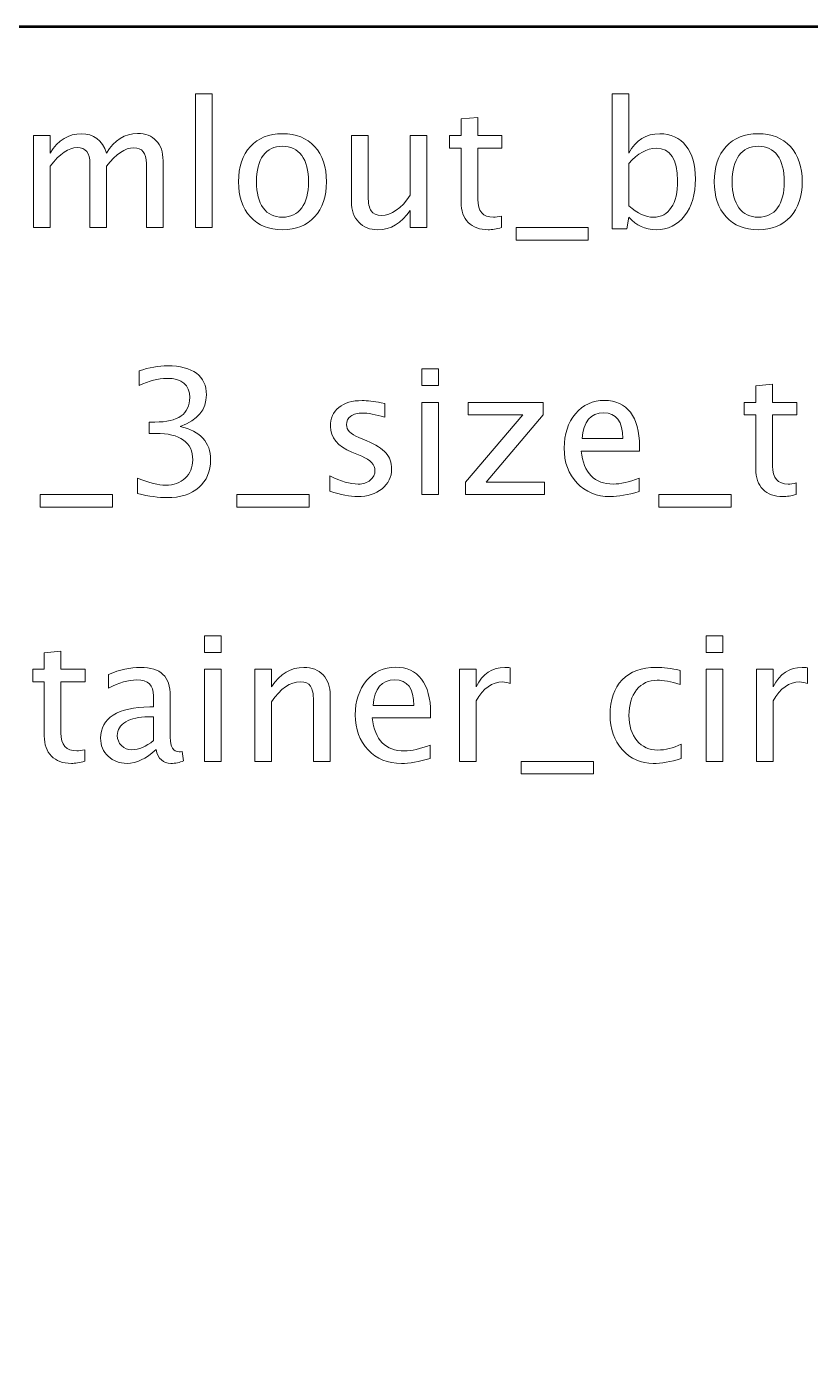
# Model space of a CAD drawing. Header units: centimetres. Extents: x -10.4 to 10.4, y -14.9 to 14.9.
# Drawn here: x -3.8 to -1.255, y 10.584 to 14.95 of the extents above; entities that cross this region are included whole.
import ezdxf

# ---------------------------------------------------------------- set-up
doc = ezdxf.new("R2010")
doc.units = ezdxf.units.CM
doc.header["$MEASUREMENT"] = 0
doc.layers.add('Layer 1', color=7, linetype='Continuous')

msp = doc.modelspace()

# ---------------------------------------------------------------- linework, layer by layer
at = {"layer": 'Layer 1', "lineweight": 53}
msp.add_open_spline([(-10.45, -14.45), (-10.45, -14.45), (-10.45, 14.45), (-10.45, 14.45), (-10.45, 14.45), (-10.45, 14.72614), (-10.22614, 14.95), (-9.95, 14.95), (-9.95, 14.95), (-9.95, 14.95), (9.95, 14.95), (9.95, 14.95), (9.95, 14.95), (10.22614, 14.95), (10.45, 14.72614), (10.45, 14.45), (10.45, 14.45), (10.45, 14.45), (10.45, -14.45), (10.45, -14.45), (10.45, -14.45), (10.45, -14.72614), (10.22614, -14.95), (9.95, -14.95), (9.95, -14.95), (9.95, -14.95), (-9.95, -14.95), (-9.95, -14.95), (-9.95, -14.95), (-10.22614, -14.95), (-10.45, -14.72614), (-10.45, -14.45)], degree=3, knots=[0, 0, 0, 0, 0.1111111, 0.1111111, 0.1111111, 0.1111111, 0.2222222, 0.2222222, 0.2222222, 0.2222222, 0.3333333, 0.3333333, 0.3333333, 0.3333333, 0.4444444, 0.4444444, 0.4444444, 0.4444444, 0.5555556, 0.5555556, 0.5555556, 0.5555556, 0.6666667, 0.6666667, 0.6666667, 0.6666667, 0.7777778, 0.7777778, 0.7777778, 0.7777778, 1, 1, 1, 1], dxfattribs=at)
at = {"layer": 'Layer 1', "color": 5, "lineweight": 9}
for points, knots in [([(-3.25131, 14.29732), (-3.25131, 14.29732), (-3.25131, 14.7325), (-3.25131, 14.7325), (-3.25131, 14.7325), (-3.25131, 14.7325), (-3.19713, 14.7325), (-3.19713, 14.7325), (-3.19713, 14.7325), (-3.19713, 14.7325), (-3.19713, 14.29732), (-3.19713, 14.29732), (-3.19713, 14.29732), (-3.19713, 14.29732), (-3.25131, 14.29732), (-3.25131, 14.29732)], [0, 0, 0, 0, 0.2, 0.2, 0.2, 0.2, 0.4, 0.4, 0.4, 0.4, 0.6, 0.6, 0.6, 0.6, 1, 1, 1, 1]), ([(-1.89779, 14.29393), (-1.89779, 14.29393), (-1.89779, 14.7325), (-1.89779, 14.7325), (-1.89779, 14.7325), (-1.89779, 14.7325), (-1.84361, 14.7325), (-1.84361, 14.7325), (-1.84361, 14.7325), (-1.84361, 14.7325), (-1.84361, 14.53994), (-1.84361, 14.53994), (-1.84361, 14.53994), (-1.82141, 14.5818), (-1.78801, 14.60268), (-1.74351, 14.60268), (-1.74351, 14.60268), (-1.70748, 14.60268), (-1.67917, 14.58961), (-1.65847, 14.56336), (-1.65847, 14.56336), (-1.63778, 14.53711), (-1.62743, 14.50127), (-1.62743, 14.45583), (-1.62743, 14.45583), (-1.62743, 14.40635), (-1.63919, 14.36637), (-1.66261, 14.33608), (-1.66261, 14.33608), (-1.68603, 14.30569), (-1.71689, 14.29055), (-1.75508, 14.29055), (-1.75508, 14.29055), (-1.79055, 14.29055), (-1.82009, 14.30409), (-1.84361, 14.33128), (-1.84361, 14.33128), (-1.84361, 14.33128), (-1.85019, 14.29393), (-1.85019, 14.29393), (-1.85019, 14.29393), (-1.85019, 14.29393), (-1.89779, 14.29393), (-1.89779, 14.29393)], [0, 0, 0, 0, 0.0833333, 0.0833333, 0.0833333, 0.0833333, 0.1666667, 0.1666667, 0.1666667, 0.1666667, 0.25, 0.25, 0.25, 0.25, 0.3333333, 0.3333333, 0.3333333, 0.3333333, 0.4166667, 0.4166667, 0.4166667, 0.4166667, 0.5, 0.5, 0.5, 0.5, 0.5833333, 0.5833333, 0.5833333, 0.5833333, 0.6666667, 0.6666667, 0.6666667, 0.6666667, 0.75, 0.75, 0.75, 0.75, 0.8333333, 0.8333333, 0.8333333, 0.8333333, 1, 1, 1, 1]), ([(-2.25734, 14.29741), (-2.27409, 14.2928), (-2.28867, 14.29055), (-2.30099, 14.29055), (-2.30099, 14.29055), (-2.32865, 14.29055), (-2.35019, 14.29845), (-2.36562, 14.31425), (-2.36562, 14.31425), (-2.38114, 14.33006), (-2.38886, 14.35198), (-2.38886, 14.3801), (-2.38886, 14.3801), (-2.38886, 14.3801), (-2.38886, 14.55583), (-2.38886, 14.55583), (-2.38886, 14.55583), (-2.38886, 14.55583), (-2.4263, 14.55583), (-2.4263, 14.55583), (-2.4263, 14.55583), (-2.4263, 14.55583), (-2.4263, 14.59647), (-2.4263, 14.59647), (-2.4263, 14.59647), (-2.4263, 14.59647), (-2.38886, 14.59647), (-2.38886, 14.59647), (-2.38886, 14.59647), (-2.38886, 14.59647), (-2.38886, 14.65057), (-2.38886, 14.65057), (-2.38886, 14.65057), (-2.38886, 14.65057), (-2.33467, 14.65574), (-2.33467, 14.65574), (-2.33467, 14.65574), (-2.33467, 14.65574), (-2.33467, 14.59647), (-2.33467, 14.59647), (-2.33467, 14.59647), (-2.33467, 14.59647), (-2.25621, 14.59647), (-2.25621, 14.59647), (-2.25621, 14.59647), (-2.25621, 14.59647), (-2.25621, 14.55583), (-2.25621, 14.55583), (-2.25621, 14.55583), (-2.25621, 14.55583), (-2.33467, 14.55583), (-2.33467, 14.55583), (-2.33467, 14.55583), (-2.33467, 14.55583), (-2.33467, 14.38989), (-2.33467, 14.38989), (-2.33467, 14.38989), (-2.33467, 14.35075), (-2.31764, 14.33119), (-2.28368, 14.33119), (-2.28368, 14.33119), (-2.27644, 14.33119), (-2.26769, 14.33241), (-2.25734, 14.33476), (-2.25734, 14.33476), (-2.25734, 14.33476), (-2.25734, 14.29741), (-2.25734, 14.29741)], [0, 0, 0, 0, 0.0555556, 0.0555556, 0.0555556, 0.0555556, 0.1111111, 0.1111111, 0.1111111, 0.1111111, 0.1666667, 0.1666667, 0.1666667, 0.1666667, 0.2222222, 0.2222222, 0.2222222, 0.2222222, 0.2777778, 0.2777778, 0.2777778, 0.2777778, 0.3333333, 0.3333333, 0.3333333, 0.3333333, 0.3888889, 0.3888889, 0.3888889, 0.3888889, 0.4444444, 0.4444444, 0.4444444, 0.4444444, 0.5, 0.5, 0.5, 0.5, 0.5555556, 0.5555556, 0.5555556, 0.5555556, 0.6111111, 0.6111111, 0.6111111, 0.6111111, 0.6666667, 0.6666667, 0.6666667, 0.6666667, 0.7222222, 0.7222222, 0.7222222, 0.7222222, 0.7777778, 0.7777778, 0.7777778, 0.7777778, 0.8333333, 0.8333333, 0.8333333, 0.8333333, 0.8888889, 0.8888889, 0.8888889, 0.8888889, 1, 1, 1, 1]), ([(-3.77831, 14.29732), (-3.77831, 14.29732), (-3.77831, 14.59647), (-3.77831, 14.59647), (-3.77831, 14.59647), (-3.77831, 14.59647), (-3.72413, 14.59647), (-3.72413, 14.59647), (-3.72413, 14.59647), (-3.72413, 14.59647), (-3.72413, 14.53994), (-3.72413, 14.53994), (-3.72413, 14.53994), (-3.69769, 14.5818), (-3.66383, 14.60268), (-3.62234, 14.60268), (-3.62234, 14.60268), (-3.58236, 14.60268), (-3.55517, 14.5818), (-3.54068, 14.53994), (-3.54068, 14.53994), (-3.515, 14.58217), (-3.48151, 14.60325), (-3.4404, 14.60325), (-3.4404, 14.60325), (-3.41416, 14.60325), (-3.39374, 14.59553), (-3.37916, 14.58001), (-3.37916, 14.58001), (-3.36458, 14.56449), (-3.35724, 14.54276), (-3.35724, 14.51482), (-3.35724, 14.51482), (-3.35724, 14.51482), (-3.35724, 14.29732), (-3.35724, 14.29732), (-3.35724, 14.29732), (-3.35724, 14.29732), (-3.41143, 14.29732), (-3.41143, 14.29732), (-3.41143, 14.29732), (-3.41143, 14.29732), (-3.41143, 14.50588), (-3.41143, 14.50588), (-3.41143, 14.50588), (-3.41143, 14.53994), (-3.42497, 14.55696), (-3.45207, 14.55696), (-3.45207, 14.55696), (-3.4802, 14.55696), (-3.50973, 14.53711), (-3.54068, 14.49732), (-3.54068, 14.49732), (-3.54068, 14.49732), (-3.54068, 14.29732), (-3.54068, 14.29732), (-3.54068, 14.29732), (-3.54068, 14.29732), (-3.59487, 14.29732), (-3.59487, 14.29732), (-3.59487, 14.29732), (-3.59487, 14.29732), (-3.59487, 14.50607), (-3.59487, 14.50607), (-3.59487, 14.50607), (-3.59487, 14.54041), (-3.60861, 14.55753), (-3.63617, 14.55753), (-3.63617, 14.55753), (-3.66354, 14.55753), (-3.6929, 14.53758), (-3.72413, 14.4976), (-3.72413, 14.4976), (-3.72413, 14.4976), (-3.72413, 14.29732), (-3.72413, 14.29732), (-3.72413, 14.29732), (-3.72413, 14.29732), (-3.77831, 14.29732), (-3.77831, 14.29732)], [0, 0, 0, 0, 0.047619, 0.047619, 0.047619, 0.047619, 0.0952381, 0.0952381, 0.0952381, 0.0952381, 0.1428571, 0.1428571, 0.1428571, 0.1428571, 0.1904762, 0.1904762, 0.1904762, 0.1904762, 0.2380952, 0.2380952, 0.2380952, 0.2380952, 0.2857143, 0.2857143, 0.2857143, 0.2857143, 0.3333333, 0.3333333, 0.3333333, 0.3333333, 0.3809524, 0.3809524, 0.3809524, 0.3809524, 0.4285714, 0.4285714, 0.4285714, 0.4285714, 0.4761905, 0.4761905, 0.4761905, 0.4761905, 0.5238095, 0.5238095, 0.5238095, 0.5238095, 0.5714286, 0.5714286, 0.5714286, 0.5714286, 0.6190476, 0.6190476, 0.6190476, 0.6190476, 0.6666667, 0.6666667, 0.6666667, 0.6666667, 0.7142857, 0.7142857, 0.7142857, 0.7142857, 0.7619048, 0.7619048, 0.7619048, 0.7619048, 0.8095238, 0.8095238, 0.8095238, 0.8095238, 0.8571429, 0.8571429, 0.8571429, 0.8571429, 0.9047619, 0.9047619, 0.9047619, 0.9047619, 1, 1, 1, 1]), ([(-2.9691, 14.29055), (-3.01303, 14.29055), (-3.04784, 14.30456), (-3.07342, 14.3326), (-3.07342, 14.3326), (-3.09911, 14.36063), (-3.1119, 14.39873), (-3.1119, 14.4468), (-3.1119, 14.4468), (-3.1119, 14.49478), (-3.09911, 14.53279), (-3.07342, 14.56073), (-3.07342, 14.56073), (-3.04784, 14.58867), (-3.01303, 14.60268), (-2.9691, 14.60268), (-2.9691, 14.60268), (-2.92516, 14.60268), (-2.89036, 14.58867), (-2.86477, 14.56073), (-2.86477, 14.56073), (-2.83909, 14.53279), (-2.82629, 14.49478), (-2.82629, 14.4468), (-2.82629, 14.4468), (-2.82629, 14.39873), (-2.83909, 14.36063), (-2.86477, 14.3326), (-2.86477, 14.3326), (-2.89036, 14.30456), (-2.92516, 14.29055), (-2.9691, 14.29055)], [0, 0, 0, 0, 0.1111111, 0.1111111, 0.1111111, 0.1111111, 0.2222222, 0.2222222, 0.2222222, 0.2222222, 0.3333333, 0.3333333, 0.3333333, 0.3333333, 0.4444444, 0.4444444, 0.4444444, 0.4444444, 0.5555556, 0.5555556, 0.5555556, 0.5555556, 0.6666667, 0.6666667, 0.6666667, 0.6666667, 0.7777778, 0.7777778, 0.7777778, 0.7777778, 1, 1, 1, 1]), ([(-2.55405, 14.29732), (-2.55405, 14.29732), (-2.55405, 14.35358), (-2.55405, 14.35358), (-2.55405, 14.35358), (-2.58293, 14.31153), (-2.61802, 14.29055), (-2.65922, 14.29055), (-2.65922, 14.29055), (-2.68538, 14.29055), (-2.70617, 14.29873), (-2.72159, 14.31519), (-2.72159, 14.31519), (-2.73712, 14.33166), (-2.74483, 14.35376), (-2.74483, 14.3817), (-2.74483, 14.3817), (-2.74483, 14.3817), (-2.74483, 14.59647), (-2.74483, 14.59647), (-2.74483, 14.59647), (-2.74483, 14.59647), (-2.69064, 14.59647), (-2.69064, 14.59647), (-2.69064, 14.59647), (-2.69064, 14.59647), (-2.69064, 14.39939), (-2.69064, 14.39939), (-2.69064, 14.39939), (-2.69064, 14.37691), (-2.68735, 14.36101), (-2.68086, 14.3516), (-2.68086, 14.3516), (-2.67428, 14.3421), (-2.66336, 14.3374), (-2.64803, 14.3374), (-2.64803, 14.3374), (-2.61492, 14.3374), (-2.58349, 14.35913), (-2.55405, 14.40268), (-2.55405, 14.40268), (-2.55405, 14.40268), (-2.55405, 14.59647), (-2.55405, 14.59647), (-2.55405, 14.59647), (-2.55405, 14.59647), (-2.49986, 14.59647), (-2.49986, 14.59647), (-2.49986, 14.59647), (-2.49986, 14.59647), (-2.49986, 14.29732), (-2.49986, 14.29732), (-2.49986, 14.29732), (-2.49986, 14.29732), (-2.55405, 14.29732), (-2.55405, 14.29732)], [0, 0, 0, 0, 0.0666667, 0.0666667, 0.0666667, 0.0666667, 0.1333333, 0.1333333, 0.1333333, 0.1333333, 0.2, 0.2, 0.2, 0.2, 0.2666667, 0.2666667, 0.2666667, 0.2666667, 0.3333333, 0.3333333, 0.3333333, 0.3333333, 0.4, 0.4, 0.4, 0.4, 0.4666667, 0.4666667, 0.4666667, 0.4666667, 0.5333333, 0.5333333, 0.5333333, 0.5333333, 0.6, 0.6, 0.6, 0.6, 0.6666667, 0.6666667, 0.6666667, 0.6666667, 0.7333333, 0.7333333, 0.7333333, 0.7333333, 0.8, 0.8, 0.8, 0.8, 0.8666667, 0.8666667, 0.8666667, 0.8666667, 1, 1, 1, 1]), ([(-1.42348, 14.29055), (-1.46741, 14.29055), (-1.50222, 14.30456), (-1.5278, 14.3326), (-1.5278, 14.3326), (-1.55349, 14.36063), (-1.56628, 14.39873), (-1.56628, 14.4468), (-1.56628, 14.4468), (-1.56628, 14.49478), (-1.55349, 14.53279), (-1.5278, 14.56073), (-1.5278, 14.56073), (-1.50222, 14.58867), (-1.46741, 14.60268), (-1.42348, 14.60268), (-1.42348, 14.60268), (-1.37954, 14.60268), (-1.34474, 14.58867), (-1.31915, 14.56073), (-1.31915, 14.56073), (-1.29347, 14.53279), (-1.28067, 14.49478), (-1.28067, 14.4468), (-1.28067, 14.4468), (-1.28067, 14.39873), (-1.29347, 14.36063), (-1.31915, 14.3326), (-1.31915, 14.3326), (-1.34474, 14.30456), (-1.37954, 14.29055), (-1.42348, 14.29055)], [0, 0, 0, 0, 0.1111111, 0.1111111, 0.1111111, 0.1111111, 0.2222222, 0.2222222, 0.2222222, 0.2222222, 0.3333333, 0.3333333, 0.3333333, 0.3333333, 0.4444444, 0.4444444, 0.4444444, 0.4444444, 0.5555556, 0.5555556, 0.5555556, 0.5555556, 0.6666667, 0.6666667, 0.6666667, 0.6666667, 0.7777778, 0.7777778, 0.7777778, 0.7777778, 1, 1, 1, 1]), ([(-2.96919, 14.33119), (-2.94238, 14.33119), (-2.9215, 14.34125), (-2.90663, 14.36148), (-2.90663, 14.36148), (-2.89186, 14.38161), (-2.88443, 14.41011), (-2.88443, 14.4468), (-2.88443, 14.4468), (-2.88443, 14.4834), (-2.89186, 14.51181), (-2.90663, 14.53194), (-2.90663, 14.53194), (-2.9215, 14.55198), (-2.94238, 14.56204), (-2.96919, 14.56204), (-2.96919, 14.56204), (-2.9961, 14.56204), (-3.01698, 14.55198), (-3.03166, 14.53194), (-3.03166, 14.53194), (-3.04643, 14.51181), (-3.05376, 14.4834), (-3.05376, 14.4468), (-3.05376, 14.4468), (-3.05376, 14.41011), (-3.04643, 14.38161), (-3.03166, 14.36148), (-3.03166, 14.36148), (-3.01698, 14.34125), (-2.9961, 14.33119), (-2.96919, 14.33119)], [0, 0, 0, 0, 0.1111111, 0.1111111, 0.1111111, 0.1111111, 0.2222222, 0.2222222, 0.2222222, 0.2222222, 0.3333333, 0.3333333, 0.3333333, 0.3333333, 0.4444444, 0.4444444, 0.4444444, 0.4444444, 0.5555556, 0.5555556, 0.5555556, 0.5555556, 0.6666667, 0.6666667, 0.6666667, 0.6666667, 0.7777778, 0.7777778, 0.7777778, 0.7777778, 1, 1, 1, 1]), ([(-1.84361, 14.36863), (-1.81567, 14.3437), (-1.78904, 14.33119), (-1.76374, 14.33119), (-1.76374, 14.33119), (-1.73881, 14.33119), (-1.71952, 14.34163), (-1.70598, 14.36242), (-1.70598, 14.36242), (-1.69234, 14.38321), (-1.68556, 14.41247), (-1.68556, 14.45028), (-1.68556, 14.45028), (-1.68556, 14.52027), (-1.70871, 14.55527), (-1.75499, 14.55527), (-1.75499, 14.55527), (-1.78528, 14.55527), (-1.81482, 14.5389), (-1.84361, 14.50607), (-1.84361, 14.50607), (-1.84361, 14.50607), (-1.84361, 14.36863), (-1.84361, 14.36863)], [0, 0, 0, 0, 0.1428571, 0.1428571, 0.1428571, 0.1428571, 0.2857143, 0.2857143, 0.2857143, 0.2857143, 0.4285714, 0.4285714, 0.4285714, 0.4285714, 0.5714286, 0.5714286, 0.5714286, 0.5714286, 0.7142857, 0.7142857, 0.7142857, 0.7142857, 1, 1, 1, 1]), ([(-1.42357, 14.33119), (-1.39676, 14.33119), (-1.37588, 14.34125), (-1.36101, 14.36148), (-1.36101, 14.36148), (-1.34624, 14.38161), (-1.33881, 14.41011), (-1.33881, 14.4468), (-1.33881, 14.4468), (-1.33881, 14.4834), (-1.34624, 14.51181), (-1.36101, 14.53194), (-1.36101, 14.53194), (-1.37588, 14.55198), (-1.39676, 14.56204), (-1.42357, 14.56204), (-1.42357, 14.56204), (-1.45048, 14.56204), (-1.47136, 14.55198), (-1.48604, 14.53194), (-1.48604, 14.53194), (-1.50081, 14.51181), (-1.50814, 14.4834), (-1.50814, 14.4468), (-1.50814, 14.4468), (-1.50814, 14.41011), (-1.50081, 14.38161), (-1.48604, 14.36148), (-1.48604, 14.36148), (-1.47136, 14.34125), (-1.45048, 14.33119), (-1.42357, 14.33119)], [0, 0, 0, 0, 0.1111111, 0.1111111, 0.1111111, 0.1111111, 0.2222222, 0.2222222, 0.2222222, 0.2222222, 0.3333333, 0.3333333, 0.3333333, 0.3333333, 0.4444444, 0.4444444, 0.4444444, 0.4444444, 0.5555556, 0.5555556, 0.5555556, 0.5555556, 0.6666667, 0.6666667, 0.6666667, 0.6666667, 0.7777778, 0.7777778, 0.7777778, 0.7777778, 1, 1, 1, 1]), ([(-2.21049, 14.25668), (-2.21049, 14.25668), (-2.21049, 14.29732), (-2.21049, 14.29732), (-2.21049, 14.29732), (-2.21049, 14.29732), (-1.97569, 14.29732), (-1.97569, 14.29732), (-1.97569, 14.29732), (-1.97569, 14.29732), (-1.97569, 14.25668), (-1.97569, 14.25668), (-1.97569, 14.25668), (-1.97569, 14.25668), (-2.21049, 14.25668), (-2.21049, 14.25668)], [0, 0, 0, 0, 0.2, 0.2, 0.2, 0.2, 0.4, 0.4, 0.4, 0.4, 0.6, 0.6, 0.6, 0.6, 1, 1, 1, 1]), ([(-3.4404, 13.43279), (-3.4404, 13.43279), (-3.4404, 13.48359), (-3.4404, 13.48359), (-3.4404, 13.48359), (-3.40164, 13.46816), (-3.37125, 13.46045), (-3.34896, 13.46045), (-3.34896, 13.46045), (-3.32271, 13.46045), (-3.30154, 13.46798), (-3.28527, 13.48312), (-3.28527, 13.48312), (-3.269, 13.49827), (-3.26091, 13.51802), (-3.26091, 13.54229), (-3.26091, 13.54229), (-3.26091, 13.59987), (-3.30098, 13.62865), (-3.38113, 13.62865), (-3.38113, 13.62865), (-3.38113, 13.62865), (-3.40258, 13.62865), (-3.40258, 13.62865), (-3.40258, 13.62865), (-3.40258, 13.62865), (-3.40258, 13.66506), (-3.40258, 13.66506), (-3.40258, 13.66506), (-3.40258, 13.66506), (-3.38358, 13.66534), (-3.38358, 13.66534), (-3.38358, 13.66534), (-3.30822, 13.66534), (-3.2705, 13.69187), (-3.2705, 13.74502), (-3.2705, 13.74502), (-3.2705, 13.7867), (-3.29552, 13.80758), (-3.34548, 13.80758), (-3.34548, 13.80758), (-3.37229, 13.80758), (-3.40202, 13.79987), (-3.43475, 13.78444), (-3.43475, 13.78444), (-3.43475, 13.78444), (-3.43475, 13.83185), (-3.43475, 13.83185), (-3.43475, 13.83185), (-3.40267, 13.84276), (-3.37172, 13.84822), (-3.342, 13.84822), (-3.342, 13.84822), (-3.30154, 13.84822), (-3.27041, 13.84013), (-3.24877, 13.82395), (-3.24877, 13.82395), (-3.22713, 13.80786), (-3.21631, 13.78444), (-3.21631, 13.75377), (-3.21631, 13.75377), (-3.21631, 13.70589), (-3.24463, 13.67174), (-3.30136, 13.65142), (-3.30136, 13.65142), (-3.2356, 13.63608), (-3.20277, 13.60005), (-3.20277, 13.54314), (-3.20277, 13.54314), (-3.20277, 13.50476), (-3.21547, 13.47456), (-3.24077, 13.45264), (-3.24077, 13.45264), (-3.26608, 13.43072), (-3.30089, 13.41981), (-3.3451, 13.41981), (-3.3451, 13.41981), (-3.37031, 13.41981), (-3.40202, 13.42414), (-3.4404, 13.43279)], [0, 0, 0, 0, 0.047619, 0.047619, 0.047619, 0.047619, 0.0952381, 0.0952381, 0.0952381, 0.0952381, 0.1428571, 0.1428571, 0.1428571, 0.1428571, 0.1904762, 0.1904762, 0.1904762, 0.1904762, 0.2380952, 0.2380952, 0.2380952, 0.2380952, 0.2857143, 0.2857143, 0.2857143, 0.2857143, 0.3333333, 0.3333333, 0.3333333, 0.3333333, 0.3809524, 0.3809524, 0.3809524, 0.3809524, 0.4285714, 0.4285714, 0.4285714, 0.4285714, 0.4761905, 0.4761905, 0.4761905, 0.4761905, 0.5238095, 0.5238095, 0.5238095, 0.5238095, 0.5714286, 0.5714286, 0.5714286, 0.5714286, 0.6190476, 0.6190476, 0.6190476, 0.6190476, 0.6666667, 0.6666667, 0.6666667, 0.6666667, 0.7142857, 0.7142857, 0.7142857, 0.7142857, 0.7619048, 0.7619048, 0.7619048, 0.7619048, 0.8095238, 0.8095238, 0.8095238, 0.8095238, 0.8571429, 0.8571429, 0.8571429, 0.8571429, 0.9047619, 0.9047619, 0.9047619, 0.9047619, 1, 1, 1, 1]), ([(-2.51688, 13.78387), (-2.51688, 13.78387), (-2.51688, 13.83806), (-2.51688, 13.83806), (-2.51688, 13.83806), (-2.51688, 13.83806), (-2.4627, 13.83806), (-2.4627, 13.83806), (-2.4627, 13.83806), (-2.4627, 13.83806), (-2.4627, 13.78387), (-2.4627, 13.78387), (-2.4627, 13.78387), (-2.4627, 13.78387), (-2.51688, 13.78387), (-2.51688, 13.78387)], [0, 0, 0, 0, 0.2, 0.2, 0.2, 0.2, 0.4, 0.4, 0.4, 0.4, 0.6, 0.6, 0.6, 0.6, 1, 1, 1, 1]), ([(-1.29976, 13.43006), (-1.31651, 13.42545), (-1.33109, 13.4232), (-1.34341, 13.4232), (-1.34341, 13.4232), (-1.37107, 13.4232), (-1.39261, 13.4311), (-1.40804, 13.4469), (-1.40804, 13.4469), (-1.42356, 13.46271), (-1.43128, 13.48463), (-1.43128, 13.51275), (-1.43128, 13.51275), (-1.43128, 13.51275), (-1.43128, 13.68848), (-1.43128, 13.68848), (-1.43128, 13.68848), (-1.43128, 13.68848), (-1.46872, 13.68848), (-1.46872, 13.68848), (-1.46872, 13.68848), (-1.46872, 13.68848), (-1.46872, 13.72912), (-1.46872, 13.72912), (-1.46872, 13.72912), (-1.46872, 13.72912), (-1.43128, 13.72912), (-1.43128, 13.72912), (-1.43128, 13.72912), (-1.43128, 13.72912), (-1.43128, 13.78322), (-1.43128, 13.78322), (-1.43128, 13.78322), (-1.43128, 13.78322), (-1.37709, 13.78839), (-1.37709, 13.78839), (-1.37709, 13.78839), (-1.37709, 13.78839), (-1.37709, 13.72912), (-1.37709, 13.72912), (-1.37709, 13.72912), (-1.37709, 13.72912), (-1.29863, 13.72912), (-1.29863, 13.72912), (-1.29863, 13.72912), (-1.29863, 13.72912), (-1.29863, 13.68848), (-1.29863, 13.68848), (-1.29863, 13.68848), (-1.29863, 13.68848), (-1.37709, 13.68848), (-1.37709, 13.68848), (-1.37709, 13.68848), (-1.37709, 13.68848), (-1.37709, 13.52254), (-1.37709, 13.52254), (-1.37709, 13.52254), (-1.37709, 13.4834), (-1.36006, 13.46384), (-1.3261, 13.46384), (-1.3261, 13.46384), (-1.31886, 13.46384), (-1.31011, 13.46506), (-1.29976, 13.46741), (-1.29976, 13.46741), (-1.29976, 13.46741), (-1.29976, 13.43006), (-1.29976, 13.43006)], [0, 0, 0, 0, 0.0555556, 0.0555556, 0.0555556, 0.0555556, 0.1111111, 0.1111111, 0.1111111, 0.1111111, 0.1666667, 0.1666667, 0.1666667, 0.1666667, 0.2222222, 0.2222222, 0.2222222, 0.2222222, 0.2777778, 0.2777778, 0.2777778, 0.2777778, 0.3333333, 0.3333333, 0.3333333, 0.3333333, 0.3888889, 0.3888889, 0.3888889, 0.3888889, 0.4444444, 0.4444444, 0.4444444, 0.4444444, 0.5, 0.5, 0.5, 0.5, 0.5555556, 0.5555556, 0.5555556, 0.5555556, 0.6111111, 0.6111111, 0.6111111, 0.6111111, 0.6666667, 0.6666667, 0.6666667, 0.6666667, 0.7222222, 0.7222222, 0.7222222, 0.7222222, 0.7777778, 0.7777778, 0.7777778, 0.7777778, 0.8333333, 0.8333333, 0.8333333, 0.8333333, 0.8888889, 0.8888889, 0.8888889, 0.8888889, 1, 1, 1, 1]), ([(-2.81538, 13.44069), (-2.81538, 13.44069), (-2.81538, 13.49037), (-2.81538, 13.49037), (-2.81538, 13.49037), (-2.77991, 13.47268), (-2.74915, 13.46384), (-2.7229, 13.46384), (-2.7229, 13.46384), (-2.70729, 13.46384), (-2.69431, 13.46807), (-2.68405, 13.47654), (-2.68405, 13.47654), (-2.6738, 13.48491), (-2.66862, 13.49545), (-2.66862, 13.50814), (-2.66862, 13.50814), (-2.66862, 13.52668), (-2.68302, 13.54201), (-2.7118, 13.55415), (-2.7118, 13.55415), (-2.7118, 13.55415), (-2.74351, 13.5676), (-2.74351, 13.5676), (-2.74351, 13.5676), (-2.79026, 13.58698), (-2.81368, 13.61501), (-2.81368, 13.65142), (-2.81368, 13.65142), (-2.81368, 13.67748), (-2.80447, 13.69798), (-2.78603, 13.71294), (-2.78603, 13.71294), (-2.76759, 13.7279), (-2.74228, 13.73533), (-2.7102, 13.73533), (-2.7102, 13.73533), (-2.69355, 13.73533), (-2.67286, 13.73307), (-2.6483, 13.72846), (-2.6483, 13.72846), (-2.6483, 13.72846), (-2.63702, 13.7263), (-2.63702, 13.7263), (-2.63702, 13.7263), (-2.63702, 13.7263), (-2.63702, 13.68115), (-2.63702, 13.68115), (-2.63702, 13.68115), (-2.66721, 13.69018), (-2.6913, 13.69469), (-2.70926, 13.69469), (-2.70926, 13.69469), (-2.72507, 13.69469), (-2.73758, 13.69121), (-2.74708, 13.68434), (-2.74708, 13.68434), (-2.75649, 13.67748), (-2.76119, 13.66826), (-2.76119, 13.65669), (-2.76119, 13.65669), (-2.76119, 13.64041), (-2.74802, 13.62658), (-2.72159, 13.61539), (-2.72159, 13.61539), (-2.72159, 13.61539), (-2.69553, 13.60438), (-2.69553, 13.60438), (-2.69553, 13.60438), (-2.66599, 13.59196), (-2.64511, 13.57879), (-2.63288, 13.56497), (-2.63288, 13.56497), (-2.62055, 13.55114), (-2.61444, 13.53383), (-2.61444, 13.51313), (-2.61444, 13.51313), (-2.61444, 13.48688), (-2.62479, 13.46534), (-2.64558, 13.4485), (-2.64558, 13.4485), (-2.66627, 13.43166), (-2.6928, 13.4232), (-2.72507, 13.4232), (-2.72507, 13.4232), (-2.7499, 13.4232), (-2.77991, 13.42903), (-2.81538, 13.44069)], [0, 0, 0, 0, 0.0434783, 0.0434783, 0.0434783, 0.0434783, 0.0869565, 0.0869565, 0.0869565, 0.0869565, 0.1304348, 0.1304348, 0.1304348, 0.1304348, 0.173913, 0.173913, 0.173913, 0.173913, 0.2173913, 0.2173913, 0.2173913, 0.2173913, 0.2608696, 0.2608696, 0.2608696, 0.2608696, 0.3043478, 0.3043478, 0.3043478, 0.3043478, 0.3478261, 0.3478261, 0.3478261, 0.3478261, 0.3913043, 0.3913043, 0.3913043, 0.3913043, 0.4347826, 0.4347826, 0.4347826, 0.4347826, 0.4782609, 0.4782609, 0.4782609, 0.4782609, 0.5217391, 0.5217391, 0.5217391, 0.5217391, 0.5652174, 0.5652174, 0.5652174, 0.5652174, 0.6086957, 0.6086957, 0.6086957, 0.6086957, 0.6521739, 0.6521739, 0.6521739, 0.6521739, 0.6956522, 0.6956522, 0.6956522, 0.6956522, 0.7391304, 0.7391304, 0.7391304, 0.7391304, 0.7826087, 0.7826087, 0.7826087, 0.7826087, 0.826087, 0.826087, 0.826087, 0.826087, 0.8695652, 0.8695652, 0.8695652, 0.8695652, 0.9130435, 0.9130435, 0.9130435, 0.9130435, 1, 1, 1, 1]), ([(-2.51688, 13.42997), (-2.51688, 13.42997), (-2.51688, 13.72912), (-2.51688, 13.72912), (-2.51688, 13.72912), (-2.51688, 13.72912), (-2.4627, 13.72912), (-2.4627, 13.72912), (-2.4627, 13.72912), (-2.4627, 13.72912), (-2.4627, 13.42997), (-2.4627, 13.42997), (-2.4627, 13.42997), (-2.4627, 13.42997), (-2.51688, 13.42997), (-2.51688, 13.42997)], [0, 0, 0, 0, 0.2, 0.2, 0.2, 0.2, 0.4, 0.4, 0.4, 0.4, 0.6, 0.6, 0.6, 0.6, 1, 1, 1, 1]), ([(-2.37408, 13.42997), (-2.37408, 13.42997), (-2.37408, 13.47061), (-2.37408, 13.47061), (-2.37408, 13.47061), (-2.37408, 13.47061), (-2.18848, 13.68848), (-2.18848, 13.68848), (-2.18848, 13.68848), (-2.18848, 13.68848), (-2.36552, 13.68848), (-2.36552, 13.68848), (-2.36552, 13.68848), (-2.36552, 13.68848), (-2.36552, 13.72912), (-2.36552, 13.72912), (-2.36552, 13.72912), (-2.36552, 13.72912), (-2.12178, 13.72912), (-2.12178, 13.72912), (-2.12178, 13.72912), (-2.12178, 13.72912), (-2.12178, 13.68848), (-2.12178, 13.68848), (-2.12178, 13.68848), (-2.12178, 13.68848), (-2.30739, 13.47061), (-2.30739, 13.47061), (-2.30739, 13.47061), (-2.30739, 13.47061), (-2.11839, 13.47061), (-2.11839, 13.47061), (-2.11839, 13.47061), (-2.11839, 13.47061), (-2.11839, 13.42997), (-2.11839, 13.42997), (-2.11839, 13.42997), (-2.11839, 13.42997), (-2.37408, 13.42997), (-2.37408, 13.42997)], [0, 0, 0, 0, 0.0909091, 0.0909091, 0.0909091, 0.0909091, 0.1818182, 0.1818182, 0.1818182, 0.1818182, 0.2727273, 0.2727273, 0.2727273, 0.2727273, 0.3636364, 0.3636364, 0.3636364, 0.3636364, 0.4545455, 0.4545455, 0.4545455, 0.4545455, 0.5454545, 0.5454545, 0.5454545, 0.5454545, 0.6363636, 0.6363636, 0.6363636, 0.6363636, 0.7272727, 0.7272727, 0.7272727, 0.7272727, 0.8181818, 0.8181818, 0.8181818, 0.8181818, 1, 1, 1, 1]), ([(-1.81068, 13.43957), (-1.84708, 13.42865), (-1.87822, 13.4232), (-1.90419, 13.4232), (-1.90419, 13.4232), (-1.94849, 13.4232), (-1.98452, 13.43787), (-2.01228, 13.46713), (-2.01228, 13.46713), (-2.04003, 13.49639), (-2.05395, 13.5343), (-2.05395, 13.58096), (-2.05395, 13.58096), (-2.05395, 13.62621), (-2.04172, 13.66337), (-2.01717, 13.69243), (-2.01717, 13.69243), (-1.99261, 13.72141), (-1.96119, 13.7359), (-1.92291, 13.7359), (-1.92291, 13.7359), (-1.88669, 13.7359), (-1.85865, 13.72301), (-1.8389, 13.69723), (-1.8389, 13.69723), (-1.81914, 13.67146), (-1.80927, 13.63496), (-1.80927, 13.58764), (-1.80927, 13.58764), (-1.80927, 13.58764), (-1.80955, 13.57108), (-1.80955, 13.57108), (-1.80955, 13.57108), (-1.80955, 13.57108), (-1.99864, 13.57108), (-1.99864, 13.57108), (-1.99864, 13.57108), (-1.99073, 13.49958), (-1.95583, 13.46384), (-1.89403, 13.46384), (-1.89403, 13.46384), (-1.87135, 13.46384), (-1.8436, 13.47023), (-1.81068, 13.48303), (-1.81068, 13.48303), (-1.81068, 13.48303), (-1.81068, 13.43957), (-1.81068, 13.43957)], [0, 0, 0, 0, 0.0769231, 0.0769231, 0.0769231, 0.0769231, 0.1538462, 0.1538462, 0.1538462, 0.1538462, 0.2307692, 0.2307692, 0.2307692, 0.2307692, 0.3076923, 0.3076923, 0.3076923, 0.3076923, 0.3846154, 0.3846154, 0.3846154, 0.3846154, 0.4615385, 0.4615385, 0.4615385, 0.4615385, 0.5384615, 0.5384615, 0.5384615, 0.5384615, 0.6153846, 0.6153846, 0.6153846, 0.6153846, 0.6923077, 0.6923077, 0.6923077, 0.6923077, 0.7692308, 0.7692308, 0.7692308, 0.7692308, 0.8461538, 0.8461538, 0.8461538, 0.8461538, 1, 1, 1, 1]), ([(-1.99581, 13.61172), (-1.99581, 13.61172), (-1.86373, 13.61172), (-1.86373, 13.61172), (-1.86373, 13.61172), (-1.86373, 13.66741), (-1.88452, 13.69526), (-1.92601, 13.69526), (-1.92601, 13.69526), (-1.96778, 13.69526), (-1.99102, 13.66741), (-1.99581, 13.61172)], [0, 0, 0, 0, 0.25, 0.25, 0.25, 0.25, 0.5, 0.5, 0.5, 0.5, 1, 1, 1, 1]), ([(-3.75648, 13.38933), (-3.75648, 13.38933), (-3.75648, 13.42997), (-3.75648, 13.42997), (-3.75648, 13.42997), (-3.75648, 13.42997), (-3.52168, 13.42997), (-3.52168, 13.42997), (-3.52168, 13.42997), (-3.52168, 13.42997), (-3.52168, 13.38933), (-3.52168, 13.38933), (-3.52168, 13.38933), (-3.52168, 13.38933), (-3.75648, 13.38933), (-3.75648, 13.38933)], [0, 0, 0, 0, 0.2, 0.2, 0.2, 0.2, 0.4, 0.4, 0.4, 0.4, 0.6, 0.6, 0.6, 0.6, 1, 1, 1, 1]), ([(-3.11735, 13.38933), (-3.11735, 13.38933), (-3.11735, 13.42997), (-3.11735, 13.42997), (-3.11735, 13.42997), (-3.11735, 13.42997), (-2.88255, 13.42997), (-2.88255, 13.42997), (-2.88255, 13.42997), (-2.88255, 13.42997), (-2.88255, 13.38933), (-2.88255, 13.38933), (-2.88255, 13.38933), (-2.88255, 13.38933), (-3.11735, 13.38933), (-3.11735, 13.38933)], [0, 0, 0, 0, 0.2, 0.2, 0.2, 0.2, 0.4, 0.4, 0.4, 0.4, 0.6, 0.6, 0.6, 0.6, 1, 1, 1, 1]), ([(-1.74623, 13.38933), (-1.74623, 13.38933), (-1.74623, 13.42997), (-1.74623, 13.42997), (-1.74623, 13.42997), (-1.74623, 13.42997), (-1.51143, 13.42997), (-1.51143, 13.42997), (-1.51143, 13.42997), (-1.51143, 13.42997), (-1.51143, 13.38933), (-1.51143, 13.38933), (-1.51143, 13.38933), (-1.51143, 13.38933), (-1.74623, 13.38933), (-1.74623, 13.38933)], [0, 0, 0, 0, 0.2, 0.2, 0.2, 0.2, 0.4, 0.4, 0.4, 0.4, 0.6, 0.6, 0.6, 0.6, 1, 1, 1, 1]), ([(-3.22243, 12.91652), (-3.22243, 12.91652), (-3.22243, 12.97071), (-3.22243, 12.97071), (-3.22243, 12.97071), (-3.22243, 12.97071), (-3.16825, 12.97071), (-3.16825, 12.97071), (-3.16825, 12.97071), (-3.16825, 12.97071), (-3.16825, 12.91652), (-3.16825, 12.91652), (-3.16825, 12.91652), (-3.16825, 12.91652), (-3.22243, 12.91652), (-3.22243, 12.91652)], [0, 0, 0, 0, 0.2, 0.2, 0.2, 0.2, 0.4, 0.4, 0.4, 0.4, 0.6, 0.6, 0.6, 0.6, 1, 1, 1, 1]), ([(-1.59223, 12.91652), (-1.59223, 12.91652), (-1.59223, 12.97071), (-1.59223, 12.97071), (-1.59223, 12.97071), (-1.59223, 12.97071), (-1.53805, 12.97071), (-1.53805, 12.97071), (-1.53805, 12.97071), (-1.53805, 12.97071), (-1.53805, 12.91652), (-1.53805, 12.91652), (-1.53805, 12.91652), (-1.53805, 12.91652), (-1.59223, 12.91652), (-1.59223, 12.91652)], [0, 0, 0, 0, 0.2, 0.2, 0.2, 0.2, 0.4, 0.4, 0.4, 0.4, 0.6, 0.6, 0.6, 0.6, 1, 1, 1, 1]), ([(-3.61142, 12.56271), (-3.62817, 12.5581), (-3.64275, 12.55585), (-3.65507, 12.55585), (-3.65507, 12.55585), (-3.68273, 12.55585), (-3.70427, 12.56375), (-3.7197, 12.57955), (-3.7197, 12.57955), (-3.73522, 12.59536), (-3.74294, 12.61728), (-3.74294, 12.6454), (-3.74294, 12.6454), (-3.74294, 12.6454), (-3.74294, 12.82113), (-3.74294, 12.82113), (-3.74294, 12.82113), (-3.74294, 12.82113), (-3.78038, 12.82113), (-3.78038, 12.82113), (-3.78038, 12.82113), (-3.78038, 12.82113), (-3.78038, 12.86177), (-3.78038, 12.86177), (-3.78038, 12.86177), (-3.78038, 12.86177), (-3.74294, 12.86177), (-3.74294, 12.86177), (-3.74294, 12.86177), (-3.74294, 12.86177), (-3.74294, 12.91587), (-3.74294, 12.91587), (-3.74294, 12.91587), (-3.74294, 12.91587), (-3.68875, 12.92104), (-3.68875, 12.92104), (-3.68875, 12.92104), (-3.68875, 12.92104), (-3.68875, 12.86177), (-3.68875, 12.86177), (-3.68875, 12.86177), (-3.68875, 12.86177), (-3.61029, 12.86177), (-3.61029, 12.86177), (-3.61029, 12.86177), (-3.61029, 12.86177), (-3.61029, 12.82113), (-3.61029, 12.82113), (-3.61029, 12.82113), (-3.61029, 12.82113), (-3.68875, 12.82113), (-3.68875, 12.82113), (-3.68875, 12.82113), (-3.68875, 12.82113), (-3.68875, 12.65519), (-3.68875, 12.65519), (-3.68875, 12.65519), (-3.68875, 12.61605), (-3.67172, 12.59649), (-3.63776, 12.59649), (-3.63776, 12.59649), (-3.63052, 12.59649), (-3.62177, 12.59771), (-3.61142, 12.60006), (-3.61142, 12.60006), (-3.61142, 12.60006), (-3.61142, 12.56271), (-3.61142, 12.56271)], [0, 0, 0, 0, 0.0555556, 0.0555556, 0.0555556, 0.0555556, 0.1111111, 0.1111111, 0.1111111, 0.1111111, 0.1666667, 0.1666667, 0.1666667, 0.1666667, 0.2222222, 0.2222222, 0.2222222, 0.2222222, 0.2777778, 0.2777778, 0.2777778, 0.2777778, 0.3333333, 0.3333333, 0.3333333, 0.3333333, 0.3888889, 0.3888889, 0.3888889, 0.3888889, 0.4444444, 0.4444444, 0.4444444, 0.4444444, 0.5, 0.5, 0.5, 0.5, 0.5555556, 0.5555556, 0.5555556, 0.5555556, 0.6111111, 0.6111111, 0.6111111, 0.6111111, 0.6666667, 0.6666667, 0.6666667, 0.6666667, 0.7222222, 0.7222222, 0.7222222, 0.7222222, 0.7777778, 0.7777778, 0.7777778, 0.7777778, 0.8333333, 0.8333333, 0.8333333, 0.8333333, 0.8888889, 0.8888889, 0.8888889, 0.8888889, 1, 1, 1, 1]), ([(-3.37991, 12.60072), (-3.41246, 12.5708), (-3.44378, 12.55585), (-3.47389, 12.55585), (-3.47389, 12.55585), (-3.49863, 12.55585), (-3.51923, 12.56356), (-3.5355, 12.57908), (-3.5355, 12.57908), (-3.55187, 12.5946), (-3.56006, 12.61417), (-3.56006, 12.63778), (-3.56006, 12.63778), (-3.56006, 12.67043), (-3.54632, 12.69555), (-3.51885, 12.71304), (-3.51885, 12.71304), (-3.49138, 12.73054), (-3.45197, 12.73929), (-3.4006, 12.73929), (-3.4006, 12.73929), (-3.4006, 12.73929), (-3.3879, 12.73929), (-3.3879, 12.73929), (-3.3879, 12.73929), (-3.3879, 12.73929), (-3.3879, 12.77532), (-3.3879, 12.77532), (-3.3879, 12.77532), (-3.3879, 12.81003), (-3.40597, 12.82734), (-3.44218, 12.82734), (-3.44218, 12.82734), (-3.47022, 12.82734), (-3.50089, 12.8185), (-3.53409, 12.80081), (-3.53409, 12.80081), (-3.53409, 12.80081), (-3.53409, 12.8454), (-3.53409, 12.8454), (-3.53409, 12.8454), (-3.49759, 12.86046), (-3.46316, 12.86798), (-3.4309, 12.86798), (-3.4309, 12.86798), (-3.39769, 12.86798), (-3.37313, 12.86046), (-3.35742, 12.84531), (-3.35742, 12.84531), (-3.34162, 12.83016), (-3.33372, 12.80683), (-3.33372, 12.77532), (-3.33372, 12.77532), (-3.33372, 12.77532), (-3.33372, 12.64014), (-3.33372, 12.64014), (-3.33372, 12.64014), (-3.33372, 12.60919), (-3.32422, 12.59366), (-3.30512, 12.59366), (-3.30512, 12.59366), (-3.30277, 12.59366), (-3.29929, 12.59404), (-3.29468, 12.59479), (-3.29468, 12.59479), (-3.29468, 12.59479), (-3.29082, 12.56469), (-3.29082, 12.56469), (-3.29082, 12.56469), (-3.30314, 12.55876), (-3.31669, 12.55585), (-3.33155, 12.55585), (-3.33155, 12.55585), (-3.35686, 12.55585), (-3.37295, 12.5708), (-3.37991, 12.60072)], [0, 0, 0, 0, 0.05, 0.05, 0.05, 0.05, 0.1, 0.1, 0.1, 0.1, 0.15, 0.15, 0.15, 0.15, 0.2, 0.2, 0.2, 0.2, 0.25, 0.25, 0.25, 0.25, 0.3, 0.3, 0.3, 0.3, 0.35, 0.35, 0.35, 0.35, 0.4, 0.4, 0.4, 0.4, 0.45, 0.45, 0.45, 0.45, 0.5, 0.5, 0.5, 0.5, 0.55, 0.55, 0.55, 0.55, 0.6, 0.6, 0.6, 0.6, 0.65, 0.65, 0.65, 0.65, 0.7, 0.7, 0.7, 0.7, 0.75, 0.75, 0.75, 0.75, 0.8, 0.8, 0.8, 0.8, 0.85, 0.85, 0.85, 0.85, 0.9, 0.9, 0.9, 0.9, 1, 1, 1, 1]), ([(-3.22243, 12.56262), (-3.22243, 12.56262), (-3.22243, 12.86177), (-3.22243, 12.86177), (-3.22243, 12.86177), (-3.22243, 12.86177), (-3.16825, 12.86177), (-3.16825, 12.86177), (-3.16825, 12.86177), (-3.16825, 12.86177), (-3.16825, 12.56262), (-3.16825, 12.56262), (-3.16825, 12.56262), (-3.16825, 12.56262), (-3.22243, 12.56262), (-3.22243, 12.56262)], [0, 0, 0, 0, 0.2, 0.2, 0.2, 0.2, 0.4, 0.4, 0.4, 0.4, 0.6, 0.6, 0.6, 0.6, 1, 1, 1, 1]), ([(-3.05931, 12.56262), (-3.05931, 12.56262), (-3.05931, 12.86177), (-3.05931, 12.86177), (-3.05931, 12.86177), (-3.05931, 12.86177), (-3.00513, 12.86177), (-3.00513, 12.86177), (-3.00513, 12.86177), (-3.00513, 12.86177), (-3.00513, 12.80524), (-3.00513, 12.80524), (-3.00513, 12.80524), (-2.97644, 12.8471), (-2.94125, 12.86798), (-2.89967, 12.86798), (-2.89967, 12.86798), (-2.87352, 12.86798), (-2.85273, 12.8598), (-2.83739, 12.84333), (-2.83739, 12.84333), (-2.82206, 12.82697), (-2.81435, 12.80486), (-2.81435, 12.7772), (-2.81435, 12.7772), (-2.81435, 12.7772), (-2.81435, 12.56262), (-2.81435, 12.56262), (-2.81435, 12.56262), (-2.81435, 12.56262), (-2.86853, 12.56262), (-2.86853, 12.56262), (-2.86853, 12.56262), (-2.86853, 12.56262), (-2.86853, 12.75952), (-2.86853, 12.75952), (-2.86853, 12.75952), (-2.86853, 12.78172), (-2.87183, 12.79752), (-2.87832, 12.80693), (-2.87832, 12.80693), (-2.8849, 12.81643), (-2.89572, 12.82113), (-2.91087, 12.82113), (-2.91087, 12.82113), (-2.94417, 12.82113), (-2.97559, 12.7994), (-3.00513, 12.75594), (-3.00513, 12.75594), (-3.00513, 12.75594), (-3.00513, 12.56262), (-3.00513, 12.56262), (-3.00513, 12.56262), (-3.00513, 12.56262), (-3.05931, 12.56262), (-3.05931, 12.56262)], [0, 0, 0, 0, 0.0666667, 0.0666667, 0.0666667, 0.0666667, 0.1333333, 0.1333333, 0.1333333, 0.1333333, 0.2, 0.2, 0.2, 0.2, 0.2666667, 0.2666667, 0.2666667, 0.2666667, 0.3333333, 0.3333333, 0.3333333, 0.3333333, 0.4, 0.4, 0.4, 0.4, 0.4666667, 0.4666667, 0.4666667, 0.4666667, 0.5333333, 0.5333333, 0.5333333, 0.5333333, 0.6, 0.6, 0.6, 0.6, 0.6666667, 0.6666667, 0.6666667, 0.6666667, 0.7333333, 0.7333333, 0.7333333, 0.7333333, 0.8, 0.8, 0.8, 0.8, 0.8666667, 0.8666667, 0.8666667, 0.8666667, 1, 1, 1, 1]), ([(-2.48942, 12.57222), (-2.52582, 12.5613), (-2.55696, 12.55585), (-2.58293, 12.55585), (-2.58293, 12.55585), (-2.62723, 12.55585), (-2.66326, 12.57052), (-2.69102, 12.59978), (-2.69102, 12.59978), (-2.71877, 12.62904), (-2.73269, 12.66695), (-2.73269, 12.71361), (-2.73269, 12.71361), (-2.73269, 12.75886), (-2.72046, 12.79602), (-2.69591, 12.82508), (-2.69591, 12.82508), (-2.67135, 12.85406), (-2.63993, 12.86855), (-2.60165, 12.86855), (-2.60165, 12.86855), (-2.56543, 12.86855), (-2.53739, 12.85566), (-2.51764, 12.82988), (-2.51764, 12.82988), (-2.49788, 12.80411), (-2.48801, 12.76761), (-2.48801, 12.72029), (-2.48801, 12.72029), (-2.48801, 12.72029), (-2.48829, 12.70373), (-2.48829, 12.70373), (-2.48829, 12.70373), (-2.48829, 12.70373), (-2.67738, 12.70373), (-2.67738, 12.70373), (-2.67738, 12.70373), (-2.66947, 12.63223), (-2.63457, 12.59649), (-2.57277, 12.59649), (-2.57277, 12.59649), (-2.55009, 12.59649), (-2.52234, 12.60288), (-2.48942, 12.61568), (-2.48942, 12.61568), (-2.48942, 12.61568), (-2.48942, 12.57222), (-2.48942, 12.57222)], [0, 0, 0, 0, 0.0769231, 0.0769231, 0.0769231, 0.0769231, 0.1538462, 0.1538462, 0.1538462, 0.1538462, 0.2307692, 0.2307692, 0.2307692, 0.2307692, 0.3076923, 0.3076923, 0.3076923, 0.3076923, 0.3846154, 0.3846154, 0.3846154, 0.3846154, 0.4615385, 0.4615385, 0.4615385, 0.4615385, 0.5384615, 0.5384615, 0.5384615, 0.5384615, 0.6153846, 0.6153846, 0.6153846, 0.6153846, 0.6923077, 0.6923077, 0.6923077, 0.6923077, 0.7692308, 0.7692308, 0.7692308, 0.7692308, 0.8461538, 0.8461538, 0.8461538, 0.8461538, 1, 1, 1, 1]), ([(-2.39449, 12.56262), (-2.39449, 12.56262), (-2.39449, 12.86177), (-2.39449, 12.86177), (-2.39449, 12.86177), (-2.39449, 12.86177), (-2.34031, 12.86177), (-2.34031, 12.86177), (-2.34031, 12.86177), (-2.34031, 12.86177), (-2.34031, 12.80524), (-2.34031, 12.80524), (-2.34031, 12.80524), (-2.31876, 12.8471), (-2.28753, 12.86798), (-2.24652, 12.86798), (-2.24652, 12.86798), (-2.24097, 12.86798), (-2.23513, 12.86751), (-2.22911, 12.86657), (-2.22911, 12.86657), (-2.22911, 12.86657), (-2.22911, 12.81587), (-2.22911, 12.81587), (-2.22911, 12.81587), (-2.23852, 12.81897), (-2.2468, 12.82057), (-2.25395, 12.82057), (-2.25395, 12.82057), (-2.28838, 12.82057), (-2.31717, 12.80025), (-2.34031, 12.75952), (-2.34031, 12.75952), (-2.34031, 12.75952), (-2.34031, 12.56262), (-2.34031, 12.56262), (-2.34031, 12.56262), (-2.34031, 12.56262), (-2.39449, 12.56262), (-2.39449, 12.56262)], [0, 0, 0, 0, 0.0909091, 0.0909091, 0.0909091, 0.0909091, 0.1818182, 0.1818182, 0.1818182, 0.1818182, 0.2727273, 0.2727273, 0.2727273, 0.2727273, 0.3636364, 0.3636364, 0.3636364, 0.3636364, 0.4545455, 0.4545455, 0.4545455, 0.4545455, 0.5454545, 0.5454545, 0.5454545, 0.5454545, 0.6363636, 0.6363636, 0.6363636, 0.6363636, 0.7272727, 0.7272727, 0.7272727, 0.7272727, 0.8181818, 0.8181818, 0.8181818, 0.8181818, 1, 1, 1, 1]), ([(-1.67361, 12.57165), (-1.7087, 12.56111), (-1.73899, 12.55585), (-1.76448, 12.55585), (-1.76448, 12.55585), (-1.80494, 12.55585), (-1.83843, 12.5708), (-1.86505, 12.60063), (-1.86505, 12.60063), (-1.89167, 12.63054), (-1.90503, 12.66826), (-1.90503, 12.7137), (-1.90503, 12.7137), (-1.90503, 12.76224), (-1.89186, 12.80016), (-1.86552, 12.82725), (-1.86552, 12.82725), (-1.83918, 12.85444), (-1.8024, 12.86798), (-1.75517, 12.86798), (-1.75517, 12.86798), (-1.73194, 12.86798), (-1.70578, 12.86478), (-1.677, 12.85839), (-1.677, 12.85839), (-1.677, 12.85839), (-1.677, 12.81267), (-1.677, 12.81267), (-1.677, 12.81267), (-1.70757, 12.8217), (-1.7325, 12.82621), (-1.75169, 12.82621), (-1.75169, 12.82621), (-1.77954, 12.82621), (-1.80183, 12.81577), (-1.81848, 12.79498), (-1.81848, 12.79498), (-1.83513, 12.77419), (-1.84351, 12.74644), (-1.84351, 12.71182), (-1.84351, 12.71182), (-1.84351, 12.67824), (-1.83485, 12.65114), (-1.81764, 12.63035), (-1.81764, 12.63035), (-1.80042, 12.60966), (-1.77794, 12.59931), (-1.75, 12.59931), (-1.75, 12.59931), (-1.72526, 12.59931), (-1.69986, 12.60571), (-1.67361, 12.6185), (-1.67361, 12.6185), (-1.67361, 12.6185), (-1.67361, 12.57165), (-1.67361, 12.57165)], [0, 0, 0, 0, 0.0666667, 0.0666667, 0.0666667, 0.0666667, 0.1333333, 0.1333333, 0.1333333, 0.1333333, 0.2, 0.2, 0.2, 0.2, 0.2666667, 0.2666667, 0.2666667, 0.2666667, 0.3333333, 0.3333333, 0.3333333, 0.3333333, 0.4, 0.4, 0.4, 0.4, 0.4666667, 0.4666667, 0.4666667, 0.4666667, 0.5333333, 0.5333333, 0.5333333, 0.5333333, 0.6, 0.6, 0.6, 0.6, 0.6666667, 0.6666667, 0.6666667, 0.6666667, 0.7333333, 0.7333333, 0.7333333, 0.7333333, 0.8, 0.8, 0.8, 0.8, 0.8666667, 0.8666667, 0.8666667, 0.8666667, 1, 1, 1, 1]), ([(-1.59223, 12.56262), (-1.59223, 12.56262), (-1.59223, 12.86177), (-1.59223, 12.86177), (-1.59223, 12.86177), (-1.59223, 12.86177), (-1.53805, 12.86177), (-1.53805, 12.86177), (-1.53805, 12.86177), (-1.53805, 12.86177), (-1.53805, 12.56262), (-1.53805, 12.56262), (-1.53805, 12.56262), (-1.53805, 12.56262), (-1.59223, 12.56262), (-1.59223, 12.56262)], [0, 0, 0, 0, 0.2, 0.2, 0.2, 0.2, 0.4, 0.4, 0.4, 0.4, 0.6, 0.6, 0.6, 0.6, 1, 1, 1, 1]), ([(-1.42911, 12.56262), (-1.42911, 12.56262), (-1.42911, 12.86177), (-1.42911, 12.86177), (-1.42911, 12.86177), (-1.42911, 12.86177), (-1.37493, 12.86177), (-1.37493, 12.86177), (-1.37493, 12.86177), (-1.37493, 12.86177), (-1.37493, 12.80524), (-1.37493, 12.80524), (-1.37493, 12.80524), (-1.35338, 12.8471), (-1.32215, 12.86798), (-1.28114, 12.86798), (-1.28114, 12.86798), (-1.27559, 12.86798), (-1.26975, 12.86751), (-1.26373, 12.86657), (-1.26373, 12.86657), (-1.26373, 12.86657), (-1.26373, 12.81587), (-1.26373, 12.81587), (-1.26373, 12.81587), (-1.27314, 12.81897), (-1.28142, 12.82057), (-1.28857, 12.82057), (-1.28857, 12.82057), (-1.323, 12.82057), (-1.35179, 12.80025), (-1.37493, 12.75952), (-1.37493, 12.75952), (-1.37493, 12.75952), (-1.37493, 12.56262), (-1.37493, 12.56262), (-1.37493, 12.56262), (-1.37493, 12.56262), (-1.42911, 12.56262), (-1.42911, 12.56262)], [0, 0, 0, 0, 0.0909091, 0.0909091, 0.0909091, 0.0909091, 0.1818182, 0.1818182, 0.1818182, 0.1818182, 0.2727273, 0.2727273, 0.2727273, 0.2727273, 0.3636364, 0.3636364, 0.3636364, 0.3636364, 0.4545455, 0.4545455, 0.4545455, 0.4545455, 0.5454545, 0.5454545, 0.5454545, 0.5454545, 0.6363636, 0.6363636, 0.6363636, 0.6363636, 0.7272727, 0.7272727, 0.7272727, 0.7272727, 0.8181818, 0.8181818, 0.8181818, 0.8181818, 1, 1, 1, 1]), ([(-2.67455, 12.74437), (-2.67455, 12.74437), (-2.54247, 12.74437), (-2.54247, 12.74437), (-2.54247, 12.74437), (-2.54247, 12.80006), (-2.56326, 12.82791), (-2.60475, 12.82791), (-2.60475, 12.82791), (-2.64652, 12.82791), (-2.66976, 12.80006), (-2.67455, 12.74437)], [0, 0, 0, 0, 0.25, 0.25, 0.25, 0.25, 0.5, 0.5, 0.5, 0.5, 1, 1, 1, 1]), ([(-3.3879, 12.63026), (-3.3879, 12.63026), (-3.3879, 12.70712), (-3.3879, 12.70712), (-3.3879, 12.70712), (-3.3879, 12.70712), (-3.40531, 12.70768), (-3.40531, 12.70768), (-3.40531, 12.70768), (-3.43541, 12.70768), (-3.45968, 12.70213), (-3.47821, 12.69103), (-3.47821, 12.69103), (-3.49665, 12.67984), (-3.50587, 12.66507), (-3.50587, 12.64663), (-3.50587, 12.64663), (-3.50587, 12.63374), (-3.50126, 12.62283), (-3.49214, 12.61389), (-3.49214, 12.61389), (-3.48292, 12.60495), (-3.47172, 12.60044), (-3.45846, 12.60044), (-3.45846, 12.60044), (-3.43588, 12.60044), (-3.41236, 12.61041), (-3.3879, 12.63026)], [0, 0, 0, 0, 0.125, 0.125, 0.125, 0.125, 0.25, 0.25, 0.25, 0.25, 0.375, 0.375, 0.375, 0.375, 0.5, 0.5, 0.5, 0.5, 0.625, 0.625, 0.625, 0.625, 0.75, 0.75, 0.75, 0.75, 1, 1, 1, 1]), ([(-2.19402, 12.52198), (-2.19402, 12.52198), (-2.19402, 12.56262), (-2.19402, 12.56262), (-2.19402, 12.56262), (-2.19402, 12.56262), (-1.95922, 12.56262), (-1.95922, 12.56262), (-1.95922, 12.56262), (-1.95922, 12.56262), (-1.95922, 12.52198), (-1.95922, 12.52198), (-1.95922, 12.52198), (-1.95922, 12.52198), (-2.19402, 12.52198), (-2.19402, 12.52198)], [0, 0, 0, 0, 0.2, 0.2, 0.2, 0.2, 0.4, 0.4, 0.4, 0.4, 0.6, 0.6, 0.6, 0.6, 1, 1, 1, 1])]:
    msp.add_open_spline(points, degree=3, knots=knots, dxfattribs=at)

doc.saveas('drawing.dxf')
